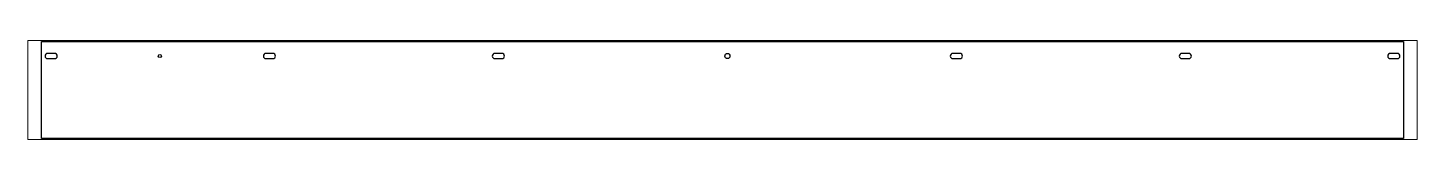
# Paper-space layout 'Layout1' of a CAD drawing. Header units: millimetres. Extents: x 0 to 257, y 88 to 107.
# The model-space entities are those that its viewports show. They can reach past a viewport. Long polylines and large blocks are cut down to what shows.
import ezdxf

# ---------------------------------------------------------------- set-up
doc = ezdxf.new("R2010")
doc.units = ezdxf.units.MM
doc.header["$LTSCALE"] = 25
doc.layers.add('3_Pezzi', color=7, linetype='Continuous')
doc.layers.add('5_Bulloni', color=7, linetype='Continuous')

# ---------------------------------------------------------------- blocks, each defined once
blk = doc.blocks.new('BL1553344781_00001')
at = {"layer": '5_Bulloni', "color": 4, "linetype": 'Continuous'}
for p, q in [((27.2, 75.3), (12.7, 75.3)), ((12.7, 64.8), (27.2, 64.8))]:
    blk.add_line(p, q, dxfattribs=at)
for centre, start, end in [((12.7, 70), 90, 270), ((27.2, 70), 270, 90)]:
    blk.add_arc(centre, 5.25, start, end, dxfattribs=at)
blk = doc.blocks.new('BL1553344781_00002')
at = {"layer": '5_Bulloni', "color": 4, "linetype": 'Continuous'}
for p, q in [((475.3, 75.3), (460.8, 75.3)), ((460.8, 64.8), (475.3, 64.8))]:
    blk.add_line(p, q, dxfattribs=at)
for centre, start, end in [((460.8, 70), 90, 270), ((475.3, 70), 270, 90)]:
    blk.add_arc(centre, 5.25, start, end, dxfattribs=at)
blk = doc.blocks.new('BL1553344781_00003')
at = {"layer": '5_Bulloni', "color": 2, "linetype": 'Continuous'}
blk.add_circle((243, 70), 3.25, dxfattribs=at)
blk = doc.blocks.new('BL1553344781_00004')
at = {"layer": '5_Bulloni', "color": 4, "linetype": 'Continuous'}
for p, q in [((945.2, 75.3), (930.7, 75.3)), ((930.7, 64.8), (945.2, 64.8))]:
    blk.add_line(p, q, dxfattribs=at)
for centre, start, end in [((930.7, 70), 90, 270), ((945.2, 70), 270, 90)]:
    blk.add_arc(centre, 5.25, start, end, dxfattribs=at)
blk = doc.blocks.new('BL1553344781_00005')
at = {"layer": '5_Bulloni', "color": 2, "linetype": 'Continuous'}
blk.add_circle((1408, 70), 5.25, dxfattribs=at)
blk = doc.blocks.new('BL1553344781_00006')
at = {"layer": '5_Bulloni', "color": 4, "linetype": 'Continuous'}
for p, q in [((2783.3, 75.3), (2768.8, 75.3)), ((2768.8, 64.8), (2783.3, 64.8))]:
    blk.add_line(p, q, dxfattribs=at)
for centre, start, end in [((2768.8, 70), 90, 270), ((2783.3, 70), 270, 90)]:
    blk.add_arc(centre, 5.25, start, end, dxfattribs=at)
blk = doc.blocks.new('BL1553344781_00007')
at = {"layer": '5_Bulloni', "color": 4, "linetype": 'Continuous'}
for p, q in [((1885.3, 75.3), (1870.8, 75.3)), ((1870.8, 64.8), (1885.3, 64.8))]:
    blk.add_line(p, q, dxfattribs=at)
for centre, start, end in [((1870.8, 70), 90, 270), ((1885.3, 70), 270, 90)]:
    blk.add_arc(centre, 5.25, start, end, dxfattribs=at)
blk = doc.blocks.new('BL1553344781_00008')
at = {"layer": '5_Bulloni', "color": 4, "linetype": 'Continuous'}
for p, q in [((2355.2, 75.3), (2340.8, 75.3)), ((2340.8, 64.8), (2355.2, 64.8))]:
    blk.add_line(p, q, dxfattribs=at)
for centre, start, end in [((2340.8, 70), 90, 270), ((2355.2, 70), 270, 90)]:
    blk.add_arc(centre, 5.25, start, end, dxfattribs=at)
blk = doc.blocks.new('BL1553344781_00009')
at = {"layer": '3_Pezzi', "color": 3, "linetype": 'Continuous'}
for p, q in [((0, -100), (0, 100)), ((0, 100), (2796, 100)), ((2796, 100), (2796, -100)), ((2796, -100), (0, -100))]:
    blk.add_line(p, q, dxfattribs=at)

msp = doc.modelspace()

# ---------------------------------------------------------------- block references
at = {"layer": '3_Pezzi'}
msp.add_blockref('BL1553344781_00009', (0, 0), dxfattribs=at)
at = {"layer": '5_Bulloni'}
for name in ['BL1553344781_00001', 'BL1553344781_00003', 'BL1553344781_00002', 'BL1553344781_00004', 'BL1553344781_00005', 'BL1553344781_00007', 'BL1553344781_00008', 'BL1553344781_00006']:
    msp.add_blockref(name, (0, 0), dxfattribs=at)

psp = doc.layouts.get("Layout1")

# ---------------------------------------------------------------- viewports
at = {"layer": '0'}
psp.add_viewport(center=(128.5, 97.5), size=(257, 18.38342), view_center_point=(1398, 0), view_height=204.00019, dxfattribs=at)

doc.saveas('drawing.dxf')
